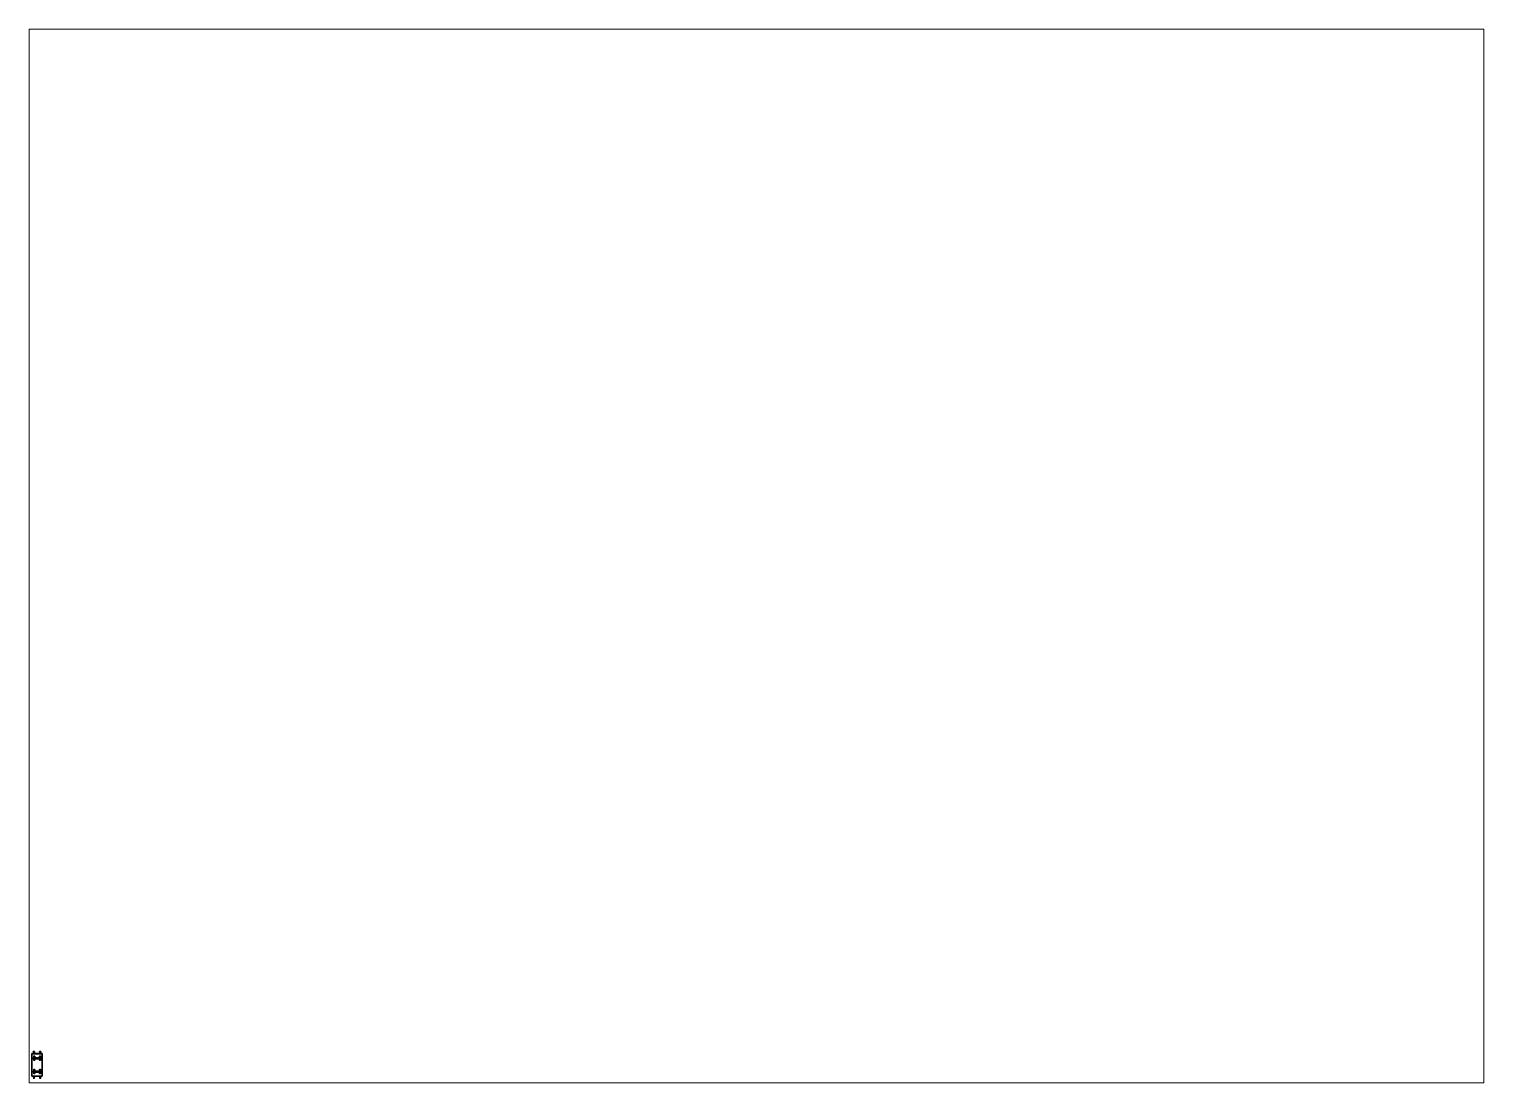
# Paper-space layout 'Layout1' of a CAD drawing. Header units: millimetres. Extents: x 28 to 251, y 20 to 181.
# The model-space entities are those that its viewports show. They can reach past a viewport. Long polylines and large blocks are cut down to what shows.
import ezdxf

# ---------------------------------------------------------------- set-up
doc = ezdxf.new("R2010")
doc.units = ezdxf.units.MM
doc.layers.add('buffer', color=1, linetype='Continuous')
doc.layers.add('wheels', color=2, linetype='Continuous')

msp = doc.modelspace()

# ---------------------------------------------------------------- linework, layer by layer
for points in [[(1.53, 3.31, 1.2), (1.53, 3.31, 0.95), (-1.53, 3.31, 0.95), (-1.53, 3.31, 1.2)], [(-1.53, 3.31, 0.95), (-1.53, -3.31, 0.95), (-1.53, -3.31, 1.2), (-1.53, 3.31, 1.2)], [(1.53, 3.31, 0.95), (1.53, -3.31, 0.95), (-1.53, -3.31, 0.95), (-1.53, 3.31, 0.95)], [(-1.53, 3.31, 1.2), (-1.53, -3.31, 1.2), (1.53, -3.31, 1.2), (1.53, 3.31, 1.2)], [(-1.53, 3.31, 1.2), (-1.53, -3.31, 1.2), (-1.53, -3.31, 1.5), (-1.53, 3.31, 1.5)], [(1.53, 3.31, 1.5), (1.53, 3.31, 1.2), (-1.53, 3.31, 1.2), (-1.53, 3.31, 1.5)], [(-1.53, 3.27, 1.5), (1.53, 3.27, 1.5), (1.53, 3.31, 1.5), (-1.53, 3.31, 1.5)], [(-1.5, 2.2, 1.96), (-1.5, 3.27, 1.5), (-1.53, 3.27, 1.5), (-1.53, 2.2, 1.96)], [(-1.53, 3.27, 1.5), (-1.53, -3.27, 1.5), (-1.53, -2.2, 1.96), (-1.53, 2.2, 1.96)], [(-1.53, 2.2, 1.96), (-1.53, -2.2, 1.96), (-1.5, -2.2, 1.96), (-1.5, 2.2, 1.96)], [(-1.5, -3.27, 1.5), (-1.5, -3.27, 1.2), (-1.5, 3.27, 1.2), (-1.5, 3.27, 1.5)], [(-1.5, -2.2, 1.96), (-1.5, -3.27, 1.5), (-1.5, 3.27, 1.5), (-1.5, 2.2, 1.96)], [(-1.5, 3.27, 1.2), (1.5, 3.27, 1.2), (1.5, 3.27, 1.5), (-1.5, 3.27, 1.5)], [(-0.96, 2.18, 0.58), (-0.96, 2.65, 0.95), (-0.82, 2.65, 0.95), (-0.82, 2.18, 0.58)], [(-0.96, 2.4, 0.95), (-0.96, 2.65, 0.95), (-0.96, 2.18, 0.58), (-0.96, 2.18, 0.74)], [(-0.82, 2.18, 0.74), (-0.82, 2.4, 0.95), (-0.96, 2.4, 0.95), (-0.96, 2.18, 0.74)], [(-0.96, 2.18, 0.95), (-0.96, 2.18, 0.31), (-0.96, 1.71, 0.31), (-0.96, 1.71, 0.95)], [(-0.82, 2.18, 0.95), (-0.82, 2.18, 0.31), (-0.96, 2.18, 0.31), (-0.96, 2.18, 0.95)], [(-0.96, 1.71, 0.31), (-0.96, 2.18, 0.31), (-0.82, 2.18, 0.31), (-0.82, 1.71, 0.31)], [(-0.96, 1.71, 0.58), (-0.96, 1.25, 0.95), (-0.96, 1.5, 0.95), (-0.96, 1.71, 0.74)], [(-0.82, 1.71, 0.58), (-0.82, 1.25, 0.95), (-0.96, 1.25, 0.95), (-0.96, 1.71, 0.58)], [(-0.96, 1.71, 0.74), (-0.96, 1.5, 0.95), (-0.82, 1.5, 0.95), (-0.82, 1.71, 0.74)], [(-0.96, 1.71, 0.95), (-0.96, 1.71, 0.31), (-0.82, 1.71, 0.31), (-0.82, 1.71, 0.95)], [(-0.82, 2.18, 0.58), (-0.82, 2.65, 0.95), (-0.82, 2.4, 0.95), (-0.82, 2.18, 0.74)], [(-0.82, 1.71, 0.31), (-0.82, 2.18, 0.31), (-0.82, 2.18, 0.95), (-0.82, 1.71, 0.95)], [(-0.82, 1.5, 0.95), (-0.82, 1.25, 0.95), (-0.82, 1.71, 0.58), (-0.82, 1.71, 0.74)], [(0.82, 2.4, 0.95), (0.82, 2.65, 0.95), (0.82, 2.18, 0.58), (0.82, 2.18, 0.74)], [(0.82, 2.18, 0.58), (0.82, 2.65, 0.95), (0.96, 2.65, 0.95), (0.96, 2.18, 0.58)], [(0.96, 2.18, 0.74), (0.96, 2.4, 0.95), (0.82, 2.4, 0.95), (0.82, 2.18, 0.74)], [(0.82, 2.18, 0.31), (0.82, 1.71, 0.31), (0.82, 1.71, 0.95), (0.82, 2.18, 0.95)], [(0.96, 2.18, 0.95), (0.96, 2.18, 0.31), (0.82, 2.18, 0.31), (0.82, 2.18, 0.95)], [(0.96, 2.18, 0.31), (0.96, 1.71, 0.31), (0.82, 1.71, 0.31), (0.82, 2.18, 0.31)], [(0.82, 1.71, 0.95), (0.82, 1.71, 0.31), (0.96, 1.71, 0.31), (0.96, 1.71, 0.95)], [(0.82, 1.71, 0.58), (0.82, 1.25, 0.95), (0.82, 1.5, 0.95), (0.82, 1.71, 0.74)], [(0.96, 1.71, 0.58), (0.96, 1.25, 0.95), (0.82, 1.25, 0.95), (0.82, 1.71, 0.58)], [(0.82, 1.71, 0.74), (0.82, 1.5, 0.95), (0.96, 1.5, 0.95), (0.96, 1.71, 0.74)], [(0.96, 2.18, 0.58), (0.96, 2.65, 0.95), (0.96, 2.4, 0.95), (0.96, 2.18, 0.74)], [(0.96, 1.71, 0.95), (0.96, 1.71, 0.31), (0.96, 2.18, 0.31), (0.96, 2.18, 0.95)], [(0.96, 1.5, 0.95), (0.96, 1.25, 0.95), (0.96, 1.71, 0.58), (0.96, 1.71, 0.74)], [(1.5, 3.27, 1.5), (1.5, -3.27, 1.5), (1.5, -2.2, 1.96), (1.5, 2.2, 1.96)], [(1.53, 2.2, 1.96), (1.53, 3.27, 1.5), (1.5, 3.27, 1.5), (1.5, 2.2, 1.96)], [(1.5, 3.27, 1.2), (1.5, -3.27, 1.2), (1.5, -3.27, 1.5), (1.5, 3.27, 1.5)], [(1.5, 2.2, 1.96), (1.5, -2.2, 1.96), (1.53, -2.2, 1.96), (1.53, 2.2, 1.96)], [(1.53, -3.31, 1.2), (1.53, -3.31, 0.95), (1.53, 3.31, 0.95), (1.53, 3.31, 1.2)], [(1.53, -3.31, 1.5), (1.53, -3.31, 1.2), (1.53, 3.31, 1.2), (1.53, 3.31, 1.5)], [(1.53, -2.2, 1.96), (1.53, -3.27, 1.5), (1.53, 3.27, 1.5), (1.53, 2.2, 1.96)], [(-1.53, -2.2, 1.96), (-1.53, -3.27, 1.5), (-1.5, -3.27, 1.5), (-1.5, -2.2, 1.96)], [(-1.53, -3.31, 1.5), (1.53, -3.31, 1.5), (1.53, -3.27, 1.5), (-1.53, -3.27, 1.5)], [(-1.53, -3.31, 1.2), (-1.53, -3.31, 0.95), (1.53, -3.31, 0.95), (1.53, -3.31, 1.2)], [(-1.53, -3.31, 1.2), (1.53, -3.31, 1.2), (1.53, -3.31, 1.5), (-1.53, -3.31, 1.5)], [(1.5, -3.27, 1.5), (1.5, -3.27, 1.2), (-1.5, -3.27, 1.2), (-1.5, -3.27, 1.5)], [(-0.96, -1.5, 0.95), (-0.96, -1.25, 0.95), (-0.96, -1.72, 0.58), (-0.96, -1.72, 0.74)], [(-0.96, -1.72, 0.58), (-0.96, -1.25, 0.95), (-0.82, -1.25, 0.95), (-0.82, -1.72, 0.58)], [(-0.82, -1.72, 0.74), (-0.82, -1.5, 0.95), (-0.96, -1.5, 0.95), (-0.96, -1.72, 0.74)], [(-0.82, -1.72, 0.95), (-0.82, -1.72, 0.31), (-0.96, -1.72, 0.31), (-0.96, -1.72, 0.95)], [(-0.96, -1.72, 0.95), (-0.96, -1.72, 0.31), (-0.96, -2.19, 0.31), (-0.96, -2.19, 0.95)], [(-0.96, -2.19, 0.31), (-0.96, -1.72, 0.31), (-0.82, -1.72, 0.31), (-0.82, -2.19, 0.31)], [(-0.82, -2.19, 0.58), (-0.82, -2.65, 0.95), (-0.96, -2.65, 0.95), (-0.96, -2.19, 0.58)], [(-0.96, -2.19, 0.58), (-0.96, -2.65, 0.95), (-0.96, -2.4, 0.95), (-0.96, -2.19, 0.74)], [(-0.96, -2.19, 0.95), (-0.96, -2.19, 0.31), (-0.82, -2.19, 0.31), (-0.82, -2.19, 0.95)], [(-0.96, -2.19, 0.74), (-0.96, -2.4, 0.95), (-0.82, -2.4, 0.95), (-0.82, -2.19, 0.74)], [(-0.82, -1.72, 0.58), (-0.82, -1.25, 0.95), (-0.82, -1.5, 0.95), (-0.82, -1.72, 0.74)], [(-0.82, -2.19, 0.31), (-0.82, -1.72, 0.31), (-0.82, -1.72, 0.95), (-0.82, -2.19, 0.95)], [(-0.82, -2.4, 0.95), (-0.82, -2.65, 0.95), (-0.82, -2.19, 0.58), (-0.82, -2.19, 0.74)], [(0.82, -1.5, 0.95), (0.82, -1.25, 0.95), (0.82, -1.72, 0.58), (0.82, -1.72, 0.74)], [(0.82, -1.72, 0.58), (0.82, -1.25, 0.95), (0.96, -1.25, 0.95), (0.96, -1.72, 0.58)], [(0.96, -1.72, 0.74), (0.96, -1.5, 0.95), (0.82, -1.5, 0.95), (0.82, -1.72, 0.74)], [(0.96, -1.72, 0.95), (0.96, -1.72, 0.31), (0.82, -1.72, 0.31), (0.82, -1.72, 0.95)], [(0.82, -1.72, 0.31), (0.82, -2.19, 0.31), (0.82, -2.19, 0.95), (0.82, -1.72, 0.95)], [(0.96, -1.72, 0.31), (0.96, -2.19, 0.31), (0.82, -2.19, 0.31), (0.82, -1.72, 0.31)], [(0.82, -2.19, 0.95), (0.82, -2.19, 0.31), (0.96, -2.19, 0.31), (0.96, -2.19, 0.95)], [(0.96, -2.19, 0.58), (0.96, -2.65, 0.95), (0.82, -2.65, 0.95), (0.82, -2.19, 0.58)], [(0.82, -2.19, 0.58), (0.82, -2.65, 0.95), (0.82, -2.4, 0.95), (0.82, -2.19, 0.74)], [(0.82, -2.19, 0.74), (0.82, -2.4, 0.95), (0.96, -2.4, 0.95), (0.96, -2.19, 0.74)], [(0.96, -1.72, 0.58), (0.96, -1.25, 0.95), (0.96, -1.5, 0.95), (0.96, -1.72, 0.74)], [(0.96, -2.19, 0.95), (0.96, -2.19, 0.31), (0.96, -1.72, 0.31), (0.96, -1.72, 0.95)], [(0.96, -2.4, 0.95), (0.96, -2.65, 0.95), (0.96, -2.19, 0.58), (0.96, -2.19, 0.74)], [(1.5, -2.2, 1.96), (1.5, -3.27, 1.5), (1.53, -3.27, 1.5), (1.53, -2.2, 1.96)]]:
    msp.add_3dface(points)
at = {"layer": 'buffer'}
for points in [[(-1.01, 3.91, 1.24), (-1.11, 3.91, 1.07), (-1.11, 3.83, 1.07), (-1.01, 3.83, 1.24)], [(-0.71, 3.91, 1.07), (-1.11, 3.91, 1.07), (-1.01, 3.91, 1.24), (-0.81, 3.91, 1.24)], [(-1.11, 3.91, 1.07), (-1.01, 3.91, 0.9), (-1.01, 3.83, 0.9), (-1.11, 3.83, 1.07)], [(-0.81, 3.91, 0.9), (-1.01, 3.91, 0.9), (-1.11, 3.91, 1.07), (-0.71, 3.91, 1.07)], [(-0.81, 3.83, 1.24), (-1.01, 3.83, 1.24), (-1.11, 3.83, 1.07), (-0.71, 3.83, 1.07)], [(-0.71, 3.83, 1.07), (-1.11, 3.83, 1.07), (-1.01, 3.83, 0.9), (-0.81, 3.83, 0.9)], [(-0.94, 3.77, 1.12), (-0.97, 3.77, 1.07), (-1.06, 3.61, 1.07), (-0.98, 3.61, 1.2)], [(-0.97, 3.77, 1.07), (-0.94, 3.77, 1.02), (-0.98, 3.61, 0.94), (-1.06, 3.61, 1.07)], [(-0.98, 3.61, 1.2), (-1.06, 3.61, 1.07), (-1.06, 3.31, 1.07), (-0.98, 3.31, 1.2)], [(-1.06, 3.61, 1.07), (-0.98, 3.61, 0.94), (-0.98, 3.31, 0.94), (-1.06, 3.31, 1.07)], [(-1.01, 3.91, 0.9), (-0.81, 3.91, 0.9), (-0.81, 3.83, 0.9), (-1.01, 3.83, 0.9)], [(-0.81, 3.91, 1.24), (-1.01, 3.91, 1.24), (-1.01, 3.83, 1.24), (-0.81, 3.83, 1.24)], [(-0.88, 3.77, 1.12), (-0.94, 3.77, 1.12), (-0.98, 3.61, 1.2), (-0.84, 3.61, 1.2)], [(-0.94, 3.77, 1.02), (-0.88, 3.77, 1.02), (-0.84, 3.61, 0.94), (-0.98, 3.61, 0.94)], [(-0.98, 3.61, 0.94), (-0.84, 3.61, 0.94), (-0.84, 3.31, 0.94), (-0.98, 3.31, 0.94)], [(-0.84, 3.61, 1.2), (-0.98, 3.61, 1.2), (-0.98, 3.31, 1.2), (-0.84, 3.31, 1.2)], [(-0.94, 3.83, 1.12), (-0.97, 3.83, 1.07), (-0.97, 3.77, 1.07), (-0.94, 3.77, 1.12)], [(-0.97, 3.83, 1.07), (-0.94, 3.83, 1.02), (-0.94, 3.77, 1.02), (-0.97, 3.77, 1.07)], [(-0.88, 3.83, 1.12), (-0.94, 3.83, 1.12), (-0.94, 3.77, 1.12), (-0.88, 3.77, 1.12)], [(-0.94, 3.83, 1.02), (-0.88, 3.83, 1.02), (-0.88, 3.77, 1.02), (-0.94, 3.77, 1.02)], [(-0.86, 3.83, 1.07), (-0.88, 3.83, 1.12), (-0.88, 3.77, 1.12), (-0.86, 3.77, 1.07)], [(-0.88, 3.83, 1.02), (-0.86, 3.83, 1.07), (-0.86, 3.77, 1.07), (-0.88, 3.77, 1.02)], [(-0.86, 3.77, 1.07), (-0.88, 3.77, 1.12), (-0.84, 3.61, 1.2), (-0.77, 3.61, 1.07)], [(-0.88, 3.77, 1.02), (-0.86, 3.77, 1.07), (-0.77, 3.61, 1.07), (-0.84, 3.61, 0.94)], [(-0.77, 3.61, 1.07), (-0.84, 3.61, 1.2), (-0.84, 3.31, 1.2), (-0.77, 3.31, 1.07)], [(-0.84, 3.61, 0.94), (-0.77, 3.61, 1.07), (-0.77, 3.31, 1.07), (-0.84, 3.31, 0.94)], [(-0.71, 3.91, 1.07), (-0.81, 3.91, 1.24), (-0.81, 3.83, 1.24), (-0.71, 3.83, 1.07)], [(-0.81, 3.91, 0.9), (-0.71, 3.91, 1.07), (-0.71, 3.83, 1.07), (-0.81, 3.83, 0.9)], [(1.11, 3.91, 1.07), (0.71, 3.91, 1.07), (0.81, 3.91, 1.24), (1.01, 3.91, 1.24)], [(0.81, 3.91, 1.24), (0.71, 3.91, 1.07), (0.71, 3.83, 1.07), (0.81, 3.83, 1.24)], [(1.01, 3.91, 0.9), (0.81, 3.91, 0.9), (0.71, 3.91, 1.07), (1.11, 3.91, 1.07)], [(0.71, 3.91, 1.07), (0.81, 3.91, 0.9), (0.81, 3.83, 0.9), (0.71, 3.83, 1.07)], [(1.01, 3.83, 1.24), (0.81, 3.83, 1.24), (0.71, 3.83, 1.07), (1.11, 3.83, 1.07)], [(1.11, 3.83, 1.07), (0.71, 3.83, 1.07), (0.81, 3.83, 0.9), (1.01, 3.83, 0.9)], [(0.88, 3.77, 1.12), (0.85, 3.77, 1.07), (0.76, 3.61, 1.07), (0.84, 3.61, 1.2)], [(0.85, 3.77, 1.07), (0.88, 3.77, 1.02), (0.84, 3.61, 0.94), (0.76, 3.61, 1.07)], [(0.84, 3.61, 1.2), (0.76, 3.61, 1.07), (0.76, 3.31, 1.07), (0.84, 3.31, 1.2)], [(0.76, 3.61, 1.07), (0.84, 3.61, 0.94), (0.84, 3.31, 0.94), (0.76, 3.31, 1.07)], [(0.81, 3.91, 0.9), (1.01, 3.91, 0.9), (1.01, 3.83, 0.9), (0.81, 3.83, 0.9)], [(1.01, 3.91, 1.24), (0.81, 3.91, 1.24), (0.81, 3.83, 1.24), (1.01, 3.83, 1.24)], [(0.94, 3.77, 1.12), (0.88, 3.77, 1.12), (0.84, 3.61, 1.2), (0.98, 3.61, 1.2)], [(0.88, 3.77, 1.02), (0.94, 3.77, 1.02), (0.98, 3.61, 0.94), (0.84, 3.61, 0.94)], [(0.84, 3.61, 0.94), (0.98, 3.61, 0.94), (0.98, 3.31, 0.94), (0.84, 3.31, 0.94)], [(0.98, 3.61, 1.2), (0.84, 3.61, 1.2), (0.84, 3.31, 1.2), (0.98, 3.31, 1.2)], [(0.85, 3.83, 1.07), (0.88, 3.83, 1.02), (0.88, 3.77, 1.02), (0.85, 3.77, 1.07)], [(0.88, 3.83, 1.12), (0.85, 3.83, 1.07), (0.85, 3.77, 1.07), (0.88, 3.77, 1.12)], [(0.88, 3.83, 1.02), (0.94, 3.83, 1.02), (0.94, 3.77, 1.02), (0.88, 3.77, 1.02)], [(0.94, 3.83, 1.12), (0.88, 3.83, 1.12), (0.88, 3.77, 1.12), (0.94, 3.77, 1.12)], [(0.94, 3.83, 1.02), (0.96, 3.83, 1.07), (0.96, 3.77, 1.07), (0.94, 3.77, 1.02)], [(0.96, 3.83, 1.07), (0.94, 3.83, 1.12), (0.94, 3.77, 1.12), (0.96, 3.77, 1.07)], [(0.96, 3.77, 1.07), (0.94, 3.77, 1.12), (0.98, 3.61, 1.2), (1.05, 3.61, 1.07)], [(0.94, 3.77, 1.02), (0.96, 3.77, 1.07), (1.05, 3.61, 1.07), (0.98, 3.61, 0.94)], [(1.05, 3.61, 1.07), (0.98, 3.61, 1.2), (0.98, 3.31, 1.2), (1.05, 3.31, 1.07)], [(0.98, 3.61, 0.94), (1.05, 3.61, 1.07), (1.05, 3.31, 1.07), (0.98, 3.31, 0.94)], [(1.11, 3.91, 1.07), (1.01, 3.91, 1.24), (1.01, 3.83, 1.24), (1.11, 3.83, 1.07)], [(1.01, 3.91, 0.9), (1.11, 3.91, 1.07), (1.11, 3.83, 1.07), (1.01, 3.83, 0.9)], [(-1.01, -3.91, 0.9), (-1.11, -3.91, 1.07), (-1.11, -3.83, 1.07), (-1.01, -3.83, 0.9)], [(-1.11, -3.83, 1.07), (-0.71, -3.83, 1.07), (-0.81, -3.83, 0.9), (-1.01, -3.83, 0.9)], [(-1.11, -3.91, 1.07), (-1.01, -3.91, 1.24), (-1.01, -3.83, 1.24), (-1.11, -3.83, 1.07)], [(-1.01, -3.83, 1.24), (-0.81, -3.83, 1.24), (-0.71, -3.83, 1.07), (-1.11, -3.83, 1.07)], [(-1.01, -3.91, 0.9), (-0.81, -3.91, 0.9), (-0.71, -3.91, 1.07), (-1.11, -3.91, 1.07)], [(-1.11, -3.91, 1.07), (-0.71, -3.91, 1.07), (-0.81, -3.91, 1.24), (-1.01, -3.91, 1.24)], [(-0.98, -3.61, 0.94), (-1.06, -3.61, 1.07), (-1.06, -3.31, 1.07), (-0.98, -3.31, 0.94)], [(-1.06, -3.61, 1.07), (-0.98, -3.61, 1.2), (-0.98, -3.31, 1.2), (-1.06, -3.31, 1.07)], [(-0.94, -3.77, 1.02), (-0.97, -3.77, 1.07), (-1.06, -3.61, 1.07), (-0.98, -3.61, 0.94)], [(-0.97, -3.77, 1.07), (-0.94, -3.77, 1.12), (-0.98, -3.61, 1.2), (-1.06, -3.61, 1.07)], [(-0.81, -3.91, 0.9), (-1.01, -3.91, 0.9), (-1.01, -3.83, 0.9), (-0.81, -3.83, 0.9)], [(-1.01, -3.91, 1.24), (-0.81, -3.91, 1.24), (-0.81, -3.83, 1.24), (-1.01, -3.83, 1.24)], [(-0.84, -3.61, 0.94), (-0.98, -3.61, 0.94), (-0.98, -3.31, 0.94), (-0.84, -3.31, 0.94)], [(-0.98, -3.61, 1.2), (-0.84, -3.61, 1.2), (-0.84, -3.31, 1.2), (-0.98, -3.31, 1.2)], [(-0.88, -3.77, 1.02), (-0.94, -3.77, 1.02), (-0.98, -3.61, 0.94), (-0.84, -3.61, 0.94)], [(-0.94, -3.77, 1.12), (-0.88, -3.77, 1.12), (-0.84, -3.61, 1.2), (-0.98, -3.61, 1.2)], [(-0.97, -3.83, 1.07), (-0.94, -3.83, 1.12), (-0.94, -3.77, 1.12), (-0.97, -3.77, 1.07)], [(-0.94, -3.83, 1.02), (-0.97, -3.83, 1.07), (-0.97, -3.77, 1.07), (-0.94, -3.77, 1.02)], [(-0.88, -3.83, 1.02), (-0.94, -3.83, 1.02), (-0.94, -3.77, 1.02), (-0.88, -3.77, 1.02)], [(-0.94, -3.83, 1.12), (-0.88, -3.83, 1.12), (-0.88, -3.77, 1.12), (-0.94, -3.77, 1.12)], [(-0.86, -3.77, 1.07), (-0.88, -3.77, 1.02), (-0.84, -3.61, 0.94), (-0.77, -3.61, 1.07)], [(-0.88, -3.77, 1.12), (-0.86, -3.77, 1.07), (-0.77, -3.61, 1.07), (-0.84, -3.61, 1.2)], [(-0.88, -3.83, 1.12), (-0.86, -3.83, 1.07), (-0.86, -3.77, 1.07), (-0.88, -3.77, 1.12)], [(-0.86, -3.83, 1.07), (-0.88, -3.83, 1.02), (-0.88, -3.77, 1.02), (-0.86, -3.77, 1.07)], [(-0.77, -3.61, 1.07), (-0.84, -3.61, 0.94), (-0.84, -3.31, 0.94), (-0.77, -3.31, 1.07)], [(-0.84, -3.61, 1.2), (-0.77, -3.61, 1.07), (-0.77, -3.31, 1.07), (-0.84, -3.31, 1.2)], [(-0.71, -3.91, 1.07), (-0.81, -3.91, 0.9), (-0.81, -3.83, 0.9), (-0.71, -3.83, 1.07)], [(-0.81, -3.91, 1.24), (-0.71, -3.91, 1.07), (-0.71, -3.83, 1.07), (-0.81, -3.83, 1.24)], [(0.71, -3.83, 1.07), (1.11, -3.83, 1.07), (1.01, -3.83, 0.9), (0.81, -3.83, 0.9)], [(0.81, -3.91, 0.9), (0.71, -3.91, 1.07), (0.71, -3.83, 1.07), (0.81, -3.83, 0.9)], [(0.81, -3.83, 1.24), (1.01, -3.83, 1.24), (1.11, -3.83, 1.07), (0.71, -3.83, 1.07)], [(0.71, -3.91, 1.07), (0.81, -3.91, 1.24), (0.81, -3.83, 1.24), (0.71, -3.83, 1.07)], [(0.81, -3.91, 0.9), (1.01, -3.91, 0.9), (1.11, -3.91, 1.07), (0.71, -3.91, 1.07)], [(0.71, -3.91, 1.07), (1.11, -3.91, 1.07), (1.01, -3.91, 1.24), (0.81, -3.91, 1.24)], [(0.84, -3.61, 0.94), (0.76, -3.61, 1.07), (0.76, -3.31, 1.07), (0.84, -3.31, 0.94)], [(0.76, -3.61, 1.07), (0.84, -3.61, 1.2), (0.84, -3.31, 1.2), (0.76, -3.31, 1.07)], [(0.88, -3.77, 1.02), (0.85, -3.77, 1.07), (0.76, -3.61, 1.07), (0.84, -3.61, 0.94)], [(0.85, -3.77, 1.07), (0.88, -3.77, 1.12), (0.84, -3.61, 1.2), (0.76, -3.61, 1.07)], [(1.01, -3.91, 0.9), (0.81, -3.91, 0.9), (0.81, -3.83, 0.9), (1.01, -3.83, 0.9)], [(0.81, -3.91, 1.24), (1.01, -3.91, 1.24), (1.01, -3.83, 1.24), (0.81, -3.83, 1.24)], [(0.98, -3.61, 0.94), (0.84, -3.61, 0.94), (0.84, -3.31, 0.94), (0.98, -3.31, 0.94)], [(0.84, -3.61, 1.2), (0.98, -3.61, 1.2), (0.98, -3.31, 1.2), (0.84, -3.31, 1.2)], [(0.94, -3.77, 1.02), (0.88, -3.77, 1.02), (0.84, -3.61, 0.94), (0.98, -3.61, 0.94)], [(0.88, -3.77, 1.12), (0.94, -3.77, 1.12), (0.98, -3.61, 1.2), (0.84, -3.61, 1.2)], [(0.85, -3.83, 1.07), (0.88, -3.83, 1.12), (0.88, -3.77, 1.12), (0.85, -3.77, 1.07)], [(0.88, -3.83, 1.02), (0.85, -3.83, 1.07), (0.85, -3.77, 1.07), (0.88, -3.77, 1.02)], [(0.94, -3.83, 1.02), (0.88, -3.83, 1.02), (0.88, -3.77, 1.02), (0.94, -3.77, 1.02)], [(0.88, -3.83, 1.12), (0.94, -3.83, 1.12), (0.94, -3.77, 1.12), (0.88, -3.77, 1.12)], [(0.96, -3.77, 1.07), (0.94, -3.77, 1.02), (0.98, -3.61, 0.94), (1.05, -3.61, 1.07)], [(0.94, -3.77, 1.12), (0.96, -3.77, 1.07), (1.05, -3.61, 1.07), (0.98, -3.61, 1.2)], [(0.94, -3.83, 1.12), (0.96, -3.83, 1.07), (0.96, -3.77, 1.07), (0.94, -3.77, 1.12)], [(0.96, -3.83, 1.07), (0.94, -3.83, 1.02), (0.94, -3.77, 1.02), (0.96, -3.77, 1.07)], [(1.05, -3.61, 1.07), (0.98, -3.61, 0.94), (0.98, -3.31, 0.94), (1.05, -3.31, 1.07)], [(0.98, -3.61, 1.2), (1.05, -3.61, 1.07), (1.05, -3.31, 1.07), (0.98, -3.31, 1.2)], [(1.11, -3.91, 1.07), (1.01, -3.91, 0.9), (1.01, -3.83, 0.9), (1.11, -3.83, 1.07)], [(1.01, -3.91, 1.24), (1.11, -3.91, 1.07), (1.11, -3.83, 1.07), (1.01, -3.83, 1.24)]]:
    msp.add_3dface(points, dxfattribs=at)
at = {"layer": 'wheels'}
for points in [[(-1.03, 2.05, 0.69), (-1.03, 2.15, 0.52), (-1.28, 2, 0.52), (-1.28, 1.98, 0.56)], [(-1.03, 2.15, 0.52), (-1.03, 2.05, 0.35), (-1.28, 1.98, 0.48), (-1.28, 2, 0.52)], [(-1.03, 1.85, 0.69), (-1.03, 2.05, 0.69), (-1.28, 1.98, 0.56), (-1.28, 1.93, 0.56)], [(-1.03, 2.05, 0.35), (-1.03, 1.85, 0.35), (-1.28, 1.93, 0.48), (-1.28, 1.98, 0.48)], [(-1.28, 1.9, 0.52), (-1.28, 2, 0.52), (-1.28, 1.98, 0.48), (-1.28, 1.93, 0.48)], [(-1.28, 1.93, 0.56), (-1.28, 1.98, 0.56), (-1.28, 2, 0.52), (-1.28, 1.9, 0.52)], [(-1.03, 1.75, 0.52), (-1.03, 1.85, 0.69), (-1.28, 1.93, 0.56), (-1.28, 1.9, 0.52)], [(-1.03, 1.85, 0.35), (-1.03, 1.75, 0.52), (-1.28, 1.9, 0.52), (-1.28, 1.93, 0.48)], [(-1.03, 2.15, 0.52), (-1.03, 2.05, 0.69), (-0.76, 2.05, 0.69), (-0.76, 2.15, 0.52)], [(-1.03, 2.05, 0.35), (-1.03, 2.15, 0.52), (-0.76, 2.15, 0.52), (-0.76, 2.05, 0.35)], [(-1.03, 1.85, 0.35), (-1.03, 2.05, 0.35), (-0.76, 2.05, 0.35), (-0.76, 1.85, 0.35)], [(-1.03, 2.05, 0.69), (-1.03, 1.85, 0.69), (-0.76, 1.85, 0.69), (-0.76, 2.05, 0.69)], [(-1.03, 1.85, 0.69), (-1.03, 1.75, 0.52), (-0.76, 1.75, 0.52), (-0.76, 1.85, 0.69)], [(-1.03, 1.75, 0.52), (-1.03, 1.85, 0.35), (-0.76, 1.85, 0.35), (-0.76, 1.75, 0.52)], [(-0.76, 1.53, 0.1), (-0.76, 2.54, 0.52), (-0.76, 2.37, 0.1), (-0.76, 1.95, -0.07)], [(-0.76, 1.36, 0.52), (-0.76, 2.37, 0.94), (-0.76, 2.54, 0.52), (-0.76, 1.53, 0.1)], [(-0.68, 2.54, 0.52), (-0.68, 2.37, 0.1), (-0.76, 2.37, 0.1), (-0.76, 2.54, 0.52)], [(-0.68, 2.37, 0.94), (-0.68, 2.54, 0.52), (-0.76, 2.54, 0.52), (-0.76, 2.37, 0.94)], [(-0.68, 2.37, 0.1), (-0.68, 1.95, -0.07), (-0.76, 1.95, -0.07), (-0.76, 2.37, 0.1)], [(-0.76, 1.53, 0.94), (-0.76, 1.95, 1.11), (-0.76, 2.37, 0.94), (-0.76, 1.36, 0.52)], [(-0.68, 1.95, 1.11), (-0.68, 2.37, 0.94), (-0.76, 2.37, 0.94), (-0.76, 1.95, 1.11)], [(-0.68, 1.95, -0.07), (-0.68, 1.53, 0.1), (-0.76, 1.53, 0.1), (-0.76, 1.95, -0.07)], [(-0.68, 1.53, 0.94), (-0.68, 1.95, 1.11), (-0.76, 1.95, 1.11), (-0.76, 1.53, 0.94)], [(-0.68, 1.53, 0.1), (-0.68, 1.36, 0.52), (-0.76, 1.36, 0.52), (-0.76, 1.53, 0.1)], [(-0.68, 1.36, 0.52), (-0.68, 1.53, 0.94), (-0.76, 1.53, 0.94), (-0.76, 1.36, 0.52)], [(-0.68, 1.95, -0.07), (-0.68, 2.37, 0.1), (-0.68, 2.54, 0.52), (-0.68, 1.53, 0.1)], [(-0.68, 1.53, 0.1), (-0.68, 2.54, 0.52), (-0.68, 2.37, 0.94), (-0.68, 1.36, 0.52)], [(-0.68, 1.36, 0.52), (-0.68, 2.37, 0.94), (-0.68, 1.95, 1.11), (-0.68, 1.53, 0.94)], [(0.68, 2.02, 0.65), (0.68, 2.1, 0.52), (-0.68, 2.1, 0.52), (-0.68, 2.02, 0.65)], [(0.68, 2.1, 0.52), (0.68, 2.02, 0.39), (-0.68, 2.02, 0.39), (-0.68, 2.1, 0.52)], [(0.68, 1.88, 0.65), (0.68, 2.02, 0.65), (-0.68, 2.02, 0.65), (-0.68, 1.88, 0.65)], [(0.68, 2.02, 0.39), (0.68, 1.88, 0.39), (-0.68, 1.88, 0.39), (-0.68, 2.02, 0.39)], [(0.68, 1.8, 0.52), (0.68, 1.88, 0.65), (-0.68, 1.88, 0.65), (-0.68, 1.8, 0.52)], [(0.68, 1.88, 0.39), (0.68, 1.8, 0.52), (-0.68, 1.8, 0.52), (-0.68, 1.88, 0.39)], [(0.76, 2.54, 0.52), (0.76, 2.37, 0.1), (0.68, 2.37, 0.1), (0.68, 2.54, 0.52)], [(0.68, 1.36, 0.52), (0.68, 2.37, 0.94), (0.68, 2.54, 0.52), (0.68, 1.53, 0.1)], [(0.68, 1.53, 0.1), (0.68, 2.54, 0.52), (0.68, 2.37, 0.1), (0.68, 1.95, -0.07)], [(0.76, 2.37, 0.94), (0.76, 2.54, 0.52), (0.68, 2.54, 0.52), (0.68, 2.37, 0.94)], [(0.76, 2.37, 0.1), (0.76, 1.95, -0.07), (0.68, 1.95, -0.07), (0.68, 2.37, 0.1)], [(0.68, 1.53, 0.94), (0.68, 1.95, 1.11), (0.68, 2.37, 0.94), (0.68, 1.36, 0.52)], [(0.76, 1.95, 1.11), (0.76, 2.37, 0.94), (0.68, 2.37, 0.94), (0.68, 1.95, 1.11)], [(0.76, 1.95, -0.07), (0.76, 1.53, 0.1), (0.68, 1.53, 0.1), (0.68, 1.95, -0.07)], [(0.76, 1.53, 0.94), (0.76, 1.95, 1.11), (0.68, 1.95, 1.11), (0.68, 1.53, 0.94)], [(0.76, 1.53, 0.1), (0.76, 1.36, 0.52), (0.68, 1.36, 0.52), (0.68, 1.53, 0.1)], [(0.76, 1.36, 0.52), (0.76, 1.53, 0.94), (0.68, 1.53, 0.94), (0.68, 1.36, 0.52)], [(0.76, 1.95, -0.07), (0.76, 2.37, 0.1), (0.76, 2.54, 0.52), (0.76, 1.53, 0.1)], [(0.76, 1.53, 0.1), (0.76, 2.54, 0.52), (0.76, 2.37, 0.94), (0.76, 1.36, 0.52)], [(0.76, 1.36, 0.52), (0.76, 2.37, 0.94), (0.76, 1.95, 1.11), (0.76, 1.53, 0.94)], [(1.03, 2.05, 0.69), (1.03, 2.15, 0.52), (0.76, 2.15, 0.52), (0.76, 2.05, 0.69)], [(1.03, 2.15, 0.52), (1.03, 2.05, 0.35), (0.76, 2.05, 0.35), (0.76, 2.15, 0.52)], [(1.03, 1.85, 0.69), (1.03, 2.05, 0.69), (0.76, 2.05, 0.69), (0.76, 1.85, 0.69)], [(1.03, 2.05, 0.35), (1.03, 1.85, 0.35), (0.76, 1.85, 0.35), (0.76, 2.05, 0.35)], [(1.03, 1.75, 0.52), (1.03, 1.85, 0.69), (0.76, 1.85, 0.69), (0.76, 1.75, 0.52)], [(1.03, 1.85, 0.35), (1.03, 1.75, 0.52), (0.76, 1.75, 0.52), (0.76, 1.85, 0.35)], [(1.03, 2.05, 0.35), (1.03, 2.15, 0.52), (1.28, 2, 0.52), (1.28, 1.98, 0.48)], [(1.03, 2.15, 0.52), (1.03, 2.05, 0.69), (1.28, 1.98, 0.56), (1.28, 2, 0.52)], [(1.03, 1.85, 0.35), (1.03, 2.05, 0.35), (1.28, 1.98, 0.48), (1.28, 1.93, 0.48)], [(1.03, 2.05, 0.69), (1.03, 1.85, 0.69), (1.28, 1.93, 0.56), (1.28, 1.98, 0.56)], [(1.03, 1.75, 0.52), (1.03, 1.85, 0.35), (1.28, 1.93, 0.48), (1.28, 1.9, 0.52)], [(1.03, 1.85, 0.69), (1.03, 1.75, 0.52), (1.28, 1.9, 0.52), (1.28, 1.93, 0.56)], [(1.28, 1.98, 0.56), (1.28, 1.93, 0.56), (1.28, 1.9, 0.52), (1.28, 2, 0.52)], [(1.28, 2, 0.52), (1.28, 1.9, 0.52), (1.28, 1.93, 0.48), (1.28, 1.98, 0.48)], [(-1.03, -1.85, 0.69), (-1.03, -1.75, 0.52), (-1.28, -1.9, 0.52), (-1.28, -1.93, 0.56)], [(-1.03, -1.75, 0.52), (-1.03, -1.85, 0.35), (-1.28, -1.93, 0.48), (-1.28, -1.9, 0.52)], [(-1.03, -2.05, 0.69), (-1.03, -1.85, 0.69), (-1.28, -1.93, 0.56), (-1.28, -1.98, 0.56)], [(-1.03, -1.85, 0.35), (-1.03, -2.05, 0.35), (-1.28, -1.98, 0.48), (-1.28, -1.93, 0.48)], [(-1.28, -2, 0.52), (-1.28, -1.9, 0.52), (-1.28, -1.93, 0.48), (-1.28, -1.98, 0.48)], [(-1.28, -1.98, 0.56), (-1.28, -1.93, 0.56), (-1.28, -1.9, 0.52), (-1.28, -2, 0.52)], [(-1.03, -2.15, 0.52), (-1.03, -2.05, 0.69), (-1.28, -1.98, 0.56), (-1.28, -2, 0.52)], [(-1.03, -2.05, 0.35), (-1.03, -2.15, 0.52), (-1.28, -2, 0.52), (-1.28, -1.98, 0.48)], [(-1.03, -1.75, 0.52), (-1.03, -1.85, 0.69), (-0.76, -1.85, 0.69), (-0.76, -1.75, 0.52)], [(-1.03, -1.85, 0.35), (-1.03, -1.75, 0.52), (-0.76, -1.75, 0.52), (-0.76, -1.85, 0.35)], [(-1.03, -2.05, 0.35), (-1.03, -1.85, 0.35), (-0.76, -1.85, 0.35), (-0.76, -2.05, 0.35)], [(-1.03, -1.85, 0.69), (-1.03, -2.05, 0.69), (-0.76, -2.05, 0.69), (-0.76, -1.85, 0.69)], [(-1.03, -2.05, 0.69), (-1.03, -2.15, 0.52), (-0.76, -2.15, 0.52), (-0.76, -2.05, 0.69)], [(-1.03, -2.15, 0.52), (-1.03, -2.05, 0.35), (-0.76, -2.05, 0.35), (-0.76, -2.15, 0.52)], [(-0.76, -2.54, 0.52), (-0.76, -1.53, 0.94), (-0.76, -1.36, 0.52), (-0.76, -2.37, 0.1)], [(-0.68, -1.53, 0.94), (-0.68, -1.36, 0.52), (-0.76, -1.36, 0.52), (-0.76, -1.53, 0.94)], [(-0.76, -2.37, 0.1), (-0.76, -1.36, 0.52), (-0.76, -1.53, 0.1), (-0.76, -1.95, -0.07)], [(-0.68, -1.36, 0.52), (-0.68, -1.53, 0.1), (-0.76, -1.53, 0.1), (-0.76, -1.36, 0.52)], [(-0.76, -2.37, 0.94), (-0.76, -1.95, 1.11), (-0.76, -1.53, 0.94), (-0.76, -2.54, 0.52)], [(-0.68, -1.53, 0.1), (-0.68, -1.95, -0.07), (-0.76, -1.95, -0.07), (-0.76, -1.53, 0.1)], [(-0.68, -1.95, 1.11), (-0.68, -1.53, 0.94), (-0.76, -1.53, 0.94), (-0.76, -1.95, 1.11)], [(-0.68, -1.95, -0.07), (-0.68, -2.37, 0.1), (-0.76, -2.37, 0.1), (-0.76, -1.95, -0.07)], [(-0.68, -2.37, 0.94), (-0.68, -1.95, 1.11), (-0.76, -1.95, 1.11), (-0.76, -2.37, 0.94)], [(-0.68, -2.54, 0.52), (-0.68, -2.37, 0.94), (-0.76, -2.37, 0.94), (-0.76, -2.54, 0.52)], [(-0.68, -2.37, 0.1), (-0.68, -2.54, 0.52), (-0.76, -2.54, 0.52), (-0.76, -2.37, 0.1)], [(-0.68, -2.37, 0.1), (-0.68, -1.36, 0.52), (-0.68, -1.53, 0.94), (-0.68, -2.54, 0.52)], [(-0.68, -1.95, -0.07), (-0.68, -1.53, 0.1), (-0.68, -1.36, 0.52), (-0.68, -2.37, 0.1)], [(-0.68, -2.54, 0.52), (-0.68, -1.53, 0.94), (-0.68, -1.95, 1.11), (-0.68, -2.37, 0.94)], [(0.68, -1.88, 0.65), (0.68, -1.8, 0.52), (-0.68, -1.8, 0.52), (-0.68, -1.88, 0.65)], [(0.68, -1.8, 0.52), (0.68, -1.88, 0.39), (-0.68, -1.88, 0.39), (-0.68, -1.8, 0.52)], [(0.68, -1.88, 0.39), (0.68, -2.02, 0.39), (-0.68, -2.02, 0.39), (-0.68, -1.88, 0.39)], [(0.68, -2.02, 0.65), (0.68, -1.88, 0.65), (-0.68, -1.88, 0.65), (-0.68, -2.02, 0.65)], [(0.68, -2.1, 0.52), (0.68, -2.02, 0.65), (-0.68, -2.02, 0.65), (-0.68, -2.1, 0.52)], [(0.68, -2.02, 0.39), (0.68, -2.1, 0.52), (-0.68, -2.1, 0.52), (-0.68, -2.02, 0.39)], [(0.68, -2.54, 0.52), (0.68, -1.53, 0.94), (0.68, -1.36, 0.52), (0.68, -2.37, 0.1)], [(0.76, -1.53, 0.94), (0.76, -1.36, 0.52), (0.68, -1.36, 0.52), (0.68, -1.53, 0.94)], [(0.76, -1.36, 0.52), (0.76, -1.53, 0.1), (0.68, -1.53, 0.1), (0.68, -1.36, 0.52)], [(0.68, -2.37, 0.1), (0.68, -1.36, 0.52), (0.68, -1.53, 0.1), (0.68, -1.95, -0.07)], [(0.68, -2.37, 0.94), (0.68, -1.95, 1.11), (0.68, -1.53, 0.94), (0.68, -2.54, 0.52)], [(0.76, -1.53, 0.1), (0.76, -1.95, -0.07), (0.68, -1.95, -0.07), (0.68, -1.53, 0.1)], [(0.76, -1.95, 1.11), (0.76, -1.53, 0.94), (0.68, -1.53, 0.94), (0.68, -1.95, 1.11)], [(0.76, -1.95, -0.07), (0.76, -2.37, 0.1), (0.68, -2.37, 0.1), (0.68, -1.95, -0.07)], [(0.76, -2.37, 0.94), (0.76, -1.95, 1.11), (0.68, -1.95, 1.11), (0.68, -2.37, 0.94)], [(0.76, -2.54, 0.52), (0.76, -2.37, 0.94), (0.68, -2.37, 0.94), (0.68, -2.54, 0.52)], [(0.76, -2.37, 0.1), (0.76, -2.54, 0.52), (0.68, -2.54, 0.52), (0.68, -2.37, 0.1)], [(0.76, -2.37, 0.1), (0.76, -1.36, 0.52), (0.76, -1.53, 0.94), (0.76, -2.54, 0.52)], [(0.76, -1.95, -0.07), (0.76, -1.53, 0.1), (0.76, -1.36, 0.52), (0.76, -2.37, 0.1)], [(0.76, -2.54, 0.52), (0.76, -1.53, 0.94), (0.76, -1.95, 1.11), (0.76, -2.37, 0.94)], [(1.03, -1.85, 0.69), (1.03, -1.75, 0.52), (0.76, -1.75, 0.52), (0.76, -1.85, 0.69)], [(1.03, -1.75, 0.52), (1.03, -1.85, 0.35), (0.76, -1.85, 0.35), (0.76, -1.75, 0.52)], [(1.03, -1.85, 0.35), (1.03, -2.05, 0.35), (0.76, -2.05, 0.35), (0.76, -1.85, 0.35)], [(1.03, -2.05, 0.69), (1.03, -1.85, 0.69), (0.76, -1.85, 0.69), (0.76, -2.05, 0.69)], [(1.03, -2.15, 0.52), (1.03, -2.05, 0.69), (0.76, -2.05, 0.69), (0.76, -2.15, 0.52)], [(1.03, -2.05, 0.35), (1.03, -2.15, 0.52), (0.76, -2.15, 0.52), (0.76, -2.05, 0.35)], [(1.03, -1.75, 0.52), (1.03, -1.85, 0.69), (1.28, -1.93, 0.56), (1.28, -1.9, 0.52)], [(1.03, -1.85, 0.35), (1.03, -1.75, 0.52), (1.28, -1.9, 0.52), (1.28, -1.93, 0.48)], [(1.03, -1.85, 0.69), (1.03, -2.05, 0.69), (1.28, -1.98, 0.56), (1.28, -1.93, 0.56)], [(1.03, -2.05, 0.35), (1.03, -1.85, 0.35), (1.28, -1.93, 0.48), (1.28, -1.98, 0.48)], [(1.03, -2.05, 0.69), (1.03, -2.15, 0.52), (1.28, -2, 0.52), (1.28, -1.98, 0.56)], [(1.03, -2.15, 0.52), (1.03, -2.05, 0.35), (1.28, -1.98, 0.48), (1.28, -2, 0.52)], [(1.28, -1.9, 0.52), (1.28, -2, 0.52), (1.28, -1.98, 0.48), (1.28, -1.93, 0.48)], [(1.28, -1.93, 0.56), (1.28, -1.98, 0.56), (1.28, -2, 0.52), (1.28, -1.9, 0.52)]]:
    msp.add_3dface(points, dxfattribs=at)

psp = doc.layouts.get("Layout1")

# ---------------------------------------------------------------- viewports
at = {"layer": '0'}
psp.add_viewport(center=(139.22, 100.81), size=(222.76, 161.29), view_center_point=(210, 148.5), view_height=307.4901, dxfattribs=at)

doc.saveas('drawing.dxf')
